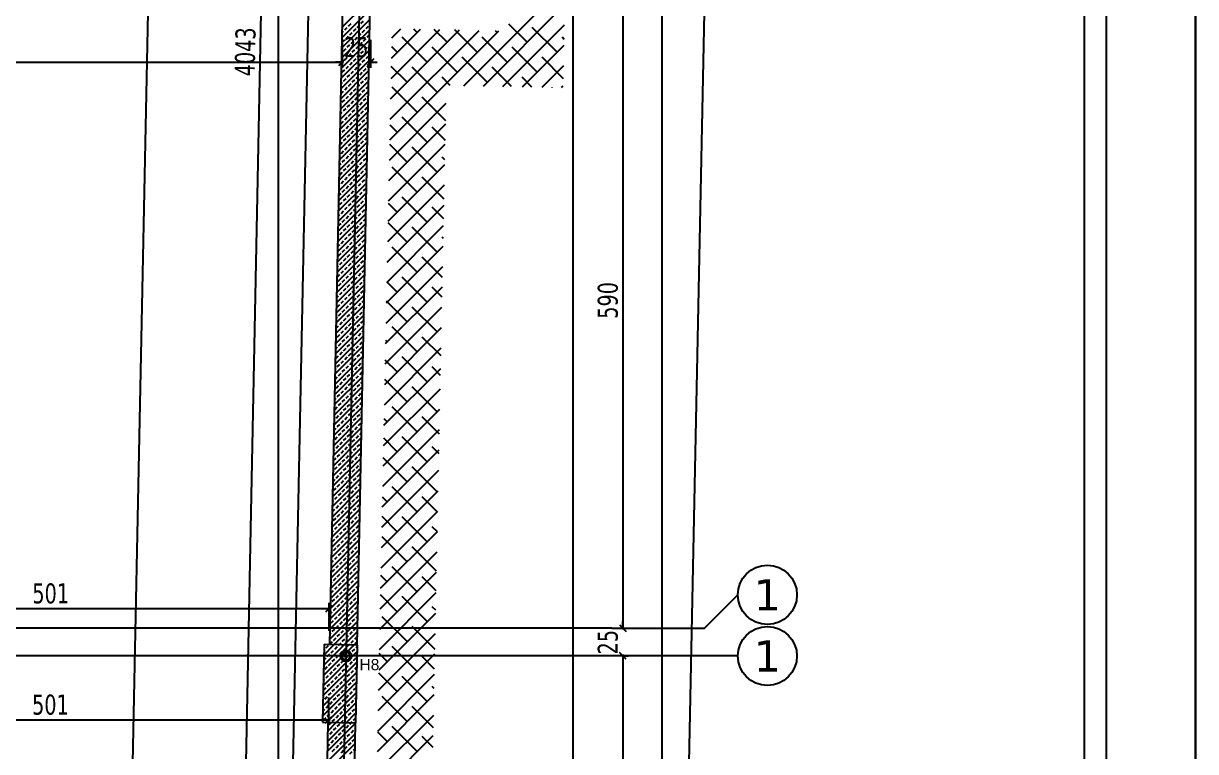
# Model space of a CAD drawing. Header units: millimetres. Extents: x 43168.9 to 43194.6, y -25545.1 to -25543.4.
# Drawn here: x 43171.0651 to 43171.2759, y -25544.4841 to -25544.3532 of the extents above; entities that cross this region are included whole.
import ezdxf
from ezdxf.enums import TextEntityAlignment as Align

# ---------------------------------------------------------------- set-up
doc = ezdxf.new("R2010")
doc.units = ezdxf.units.MM
doc.header["$LTSCALE"] = 200
doc.linetypes.add('DASHDOT', pattern=[1, 0.5, -0.25, 0, -0.25])
doc.linetypes.add('DASHDOT2', pattern=[0.5, 0.25, -0.125, 0, -0.125])
for name, color, linetype in [('aks_sgh', 5, 'DASHDOT2'), ('arsasiniri_sgh', 10, 'Continuous'), ('kolon-b.a_sgh', 6, 'Continuous'), ('olcuaks_sgh', 41, 'Continuous'), ('olcuic_sgh', 183, 'Continuous'), ('pafta_sgh', 11, 'Continuous'), ('tarama-betonarme_sgh', 223, 'Continuous'), ('tarama-zemin_sgh', 197, 'Continuous'), ('yapi-yaklasma_sgh', 41, 'DASHDOT')]:
    doc.layers.add(name, color=color, linetype=linetype)
doc.styles.add('1-200', font='arial.ttf', dxfattribs={"height": 60})
doc.styles.add('dim', font='VERDANA.TTF', dxfattribs={"width": 0.7})
doc.styles.add('text1', font='VERDANA.TTF')

msp = doc.modelspace()

# ---------------------------------------------------------------- hatches: boundary and pattern name
h = msp.add_hatch(color=256)
edge = h.paths.add_edge_path()
edge.add_arc((43171.12311, -25544.46692), 0.001, 0, 360)
edge = h.paths.add_edge_path(flags=16)
edge.add_arc((43171.12311, -25544.46692), 0.00075, 0, 360)

# ---------------------------------------------------------------- linework, layer by layer
at = {"color": 0, "linetype": 'ByBlock', "lineweight": -2}
for p, q in [((43171.12181, -25544.36075), (43171.12301, -25544.35955)), ((43171.12181, -25544.36075), (43171.12301, -25544.35955)), ((43171.1281, -25544.35955), (43171.1269, -25544.36075)), ((43171.11948, -25544.45897), (43171.12068, -25544.45777)), ((43171.17228, -25544.46132), (43171.17348, -25544.46252)), ((43171.17228, -25544.46132), (43171.17348, -25544.46252)), ((43171.12291, -25544.46712), (43171.12291, -25544.46672)), ((43171.12291, -25544.46672), (43171.12331, -25544.46672)), ((43171.12331, -25544.46712), (43171.12291, -25544.46712)), ((43171.12304, -25544.46685), (43171.12318, -25544.46699)), ((43171.12304, -25544.46699), (43171.12318, -25544.46685)), ((43171.12331, -25544.46672), (43171.12331, -25544.46712)), ((43171.17348, -25544.46752), (43171.17228, -25544.46632)), ((43171.17348, -25544.46752), (43171.17228, -25544.46632)), ((43171.11938, -25544.47897), (43171.12058, -25544.47777))]:
    msp.add_line(p, q, dxfattribs=at)
for p, q in [((43171.19356, -25544.45592), (43171.19356, -25544.45592)), ((43171.19356, -25544.46692), (43171.17088, -25544.46692))]:
    msp.add_line(p, q)
at = {"linetype": 'Continuous'}
for centre in [(43171.19888, -25544.45592), (43171.19888, -25544.46692)]:
    msp.add_circle(centre, 0.00532, dxfattribs=at)
at = {"color": 0, "linetype": 'Continuous', "lineweight": -2}
for radius in [0.001, 0.00075]:
    msp.add_circle((43171.12311, -25544.46692), radius, dxfattribs=at)
at = {"layer": 'aks_sgh'}
for p, q in [((43171.11088, -25543.74092), (43171.11088, -25544.78992)), ((43171.16388, -25543.74092), (43171.16388, -25544.78992)), ((43171.13362, -25543.95248), (43171.117, -25544.76581)), ((43171.18756, -25544.46192), (43171.19356, -25544.45592)), ((43171.17088, -25544.46192), (43170.19488, -25544.46192)), ((43171.17088, -25544.46192), (43171.18756, -25544.46192)), ((43171.17088, -25544.46692), (43170.19488, -25544.46692))]:
    msp.add_line(p, q, dxfattribs=at)
at = {"layer": 'arsasiniri_sgh', "color": 14}
msp.add_line((43171.18855, -25544.29934), (43171.17697, -25544.86636), dxfattribs=at)
at = {"layer": 'kolon-b.a_sgh'}
for p, q in [((43171.12247, -25544.34982), (43171.12013, -25544.46486)), ((43171.12513, -25544.46496), (43171.12746, -25544.35002)), ((43171.11915, -25544.46484), (43171.11887, -25544.47884)), ((43171.12515, -25544.46496), (43171.11915, -25544.46484)), ((43171.12486, -25544.47896), (43171.12515, -25544.46496)), ((43171.11984, -25544.47886), (43171.11866, -25544.53686)), ((43171.11887, -25544.47884), (43171.12486, -25544.47896)), ((43171.12366, -25544.53696), (43171.12484, -25544.47896))]:
    msp.add_line(p, q, dxfattribs=at)
at = {"layer": 'olcuaks_sgh'}
for p, q in [((43171.17988, -25543.83767), (43171.17988, -25544.76892)), ((43171.17288, -25544.34367), (43171.17288, -25544.46217)), ((43171.17288, -25544.46192), (43171.17288, -25544.46072)), ((43171.17288, -25544.46192), (43171.17388, -25544.46192)), ((43171.17288, -25544.46192), (43171.17388, -25544.46192)), ((43171.17288, -25544.46667), (43171.17288, -25544.54917)), ((43171.17288, -25544.46692), (43171.17388, -25544.46692)), ((43171.17288, -25544.46692), (43171.17388, -25544.46692)), ((43171.17288, -25544.46692), (43171.17288, -25544.46812))]:
    msp.add_line(p, q, dxfattribs=at)
at = {"layer": 'olcuic_sgh'}
for p, q in [((43171.1159, -25543.95393), (43171.09944, -25544.76283)), ((43171.11659, -25544.33544), (43171.10789, -25544.76338)), ((43171.12241, -25544.35615), (43171.12241, -25544.36115)), ((43171.12241, -25544.35615), (43171.12241, -25544.36115)), ((43171.1275, -25544.35615), (43171.1275, -25544.36115)), ((43170.99963, -25544.36015), (43171.12266, -25544.36015)), ((43171.12241, -25544.36015), (43171.12121, -25544.36015)), ((43171.1275, -25544.36015), (43171.1287, -25544.36015)), ((43171.12008, -25544.46237), (43171.12008, -25544.45737)), ((43171.01963, -25544.45837), (43171.12033, -25544.45837)), ((43171.11998, -25544.47437), (43171.11998, -25544.47937)), ((43171.01963, -25544.47837), (43171.12023, -25544.47837))]:
    msp.add_line(p, q, dxfattribs=at)
at = {"layer": 'pafta_sgh'}
for p, q in [((43171.27588, -25544.97), (43171.27588, -25543.51)), ((43171.27588, -25543.51), (43171.27588, -25544.97)), ((43171.25988, -25544.954), (43171.25988, -25543.526)), ((43171.25588, -25544.95), (43171.25588, -25543.53))]:
    msp.add_line(p, q, dxfattribs=at)
at = {"layer": 'tarama-betonarme_sgh'}
for p, q in [((43171.12238, -25544.35393), (43171.12642, -25544.3499)), ((43171.12235, -25544.35577), (43171.12745, -25544.35066)), ((43171.12227, -25544.35943), (43171.12738, -25544.35433)), ((43171.12231, -25544.3576), (43171.12741, -25544.35249)), ((43171.12289, -25544.35433), (43171.12333, -25544.35388)), ((43171.12356, -25544.35365), (43171.12401, -25544.35321)), ((43171.12446, -25544.35455), (43171.12491, -25544.3541)), ((43171.12513, -25544.35388), (43171.12558, -25544.35343)), ((43171.1258, -25544.35321), (43171.12625, -25544.35276)), ((43171.12603, -25544.35478), (43171.12648, -25544.35433)), ((43171.1267, -25544.3541), (43171.12715, -25544.35365)), ((43171.12738, -25544.35343), (43171.1274, -25544.35341)), ((43171.12223, -25544.36127), (43171.12734, -25544.35616)), ((43171.12236, -25544.35485), (43171.12266, -25544.35455)), ((43171.12244, -25544.35657), (43171.12289, -25544.35612)), ((43171.12311, -25544.3559), (43171.12356, -25544.35545)), ((43171.12378, -25544.35523), (43171.12423, -25544.35478)), ((43171.12401, -25544.3568), (43171.12446, -25544.35635)), ((43171.12468, -25544.35612), (43171.12513, -25544.35567)), ((43171.12536, -25544.35545), (43171.1258, -25544.355)), ((43171.12558, -25544.35702), (43171.12603, -25544.35657)), ((43171.12625, -25544.35635), (43171.1267, -25544.3559)), ((43171.12693, -25544.35567), (43171.12736, -25544.35524)), ((43171.1222, -25544.3631), (43171.1273, -25544.35799)), ((43171.12229, -25544.35852), (43171.12244, -25544.35837)), ((43171.12266, -25544.35814), (43171.12311, -25544.3577)), ((43171.12333, -25544.35747), (43171.12378, -25544.35702)), ((43171.12356, -25544.35904), (43171.12401, -25544.35859)), ((43171.12423, -25544.35837), (43171.12468, -25544.35792)), ((43171.12491, -25544.3577), (43171.12536, -25544.35725)), ((43171.1258, -25544.35859), (43171.12625, -25544.35814)), ((43171.12648, -25544.35792), (43171.12693, -25544.35747)), ((43171.12715, -25544.35725), (43171.12732, -25544.35708)), ((43171.12216, -25544.36493), (43171.12726, -25544.35983)), ((43171.12225, -25544.36035), (43171.12266, -25544.35994)), ((43171.12289, -25544.35972), (43171.12333, -25544.35927)), ((43171.12311, -25544.36129), (43171.12356, -25544.36084)), ((43171.12378, -25544.36061), (43171.12423, -25544.36016)), ((43171.12446, -25544.35994), (43171.12491, -25544.35949)), ((43171.12513, -25544.35927), (43171.12558, -25544.35882)), ((43171.12536, -25544.36084), (43171.1258, -25544.36039)), ((43171.12603, -25544.36016), (43171.12648, -25544.35972)), ((43171.1267, -25544.35949), (43171.12715, -25544.35904)), ((43171.12693, -25544.36106), (43171.12725, -25544.36074)), ((43171.12212, -25544.36677), (43171.12723, -25544.36166)), ((43171.12244, -25544.36196), (43171.12289, -25544.36151)), ((43171.12333, -25544.36286), (43171.12378, -25544.36241)), ((43171.12401, -25544.36219), (43171.12446, -25544.36174)), ((43171.12468, -25544.36151), (43171.12513, -25544.36106)), ((43171.12491, -25544.36308), (43171.12536, -25544.36263)), ((43171.12558, -25544.36241), (43171.12603, -25544.36196)), ((43171.12625, -25544.36174), (43171.1267, -25544.36129)), ((43171.12648, -25544.36331), (43171.12693, -25544.36286)), ((43171.12715, -25544.36263), (43171.12721, -25544.36258)), ((43171.12209, -25544.3686), (43171.12719, -25544.36349)), ((43171.12218, -25544.36402), (43171.12244, -25544.36376)), ((43171.12266, -25544.36353), (43171.12311, -25544.36308)), ((43171.12289, -25544.3651), (43171.12333, -25544.36466)), ((43171.12356, -25544.36443), (43171.12401, -25544.36398)), ((43171.12423, -25544.36376), (43171.12468, -25544.36331)), ((43171.12446, -25544.36533), (43171.12491, -25544.36488)), ((43171.12513, -25544.36466), (43171.12558, -25544.36421)), ((43171.1258, -25544.36398), (43171.12625, -25544.36353)), ((43171.1267, -25544.36488), (43171.12715, -25544.36443)), ((43171.12201, -25544.37227), (43171.12712, -25544.36716)), ((43171.12205, -25544.37043), (43171.12715, -25544.36533)), ((43171.12221, -25544.36578), (43171.12266, -25544.36533)), ((43171.12244, -25544.36735), (43171.12289, -25544.3669)), ((43171.12311, -25544.36668), (43171.12356, -25544.36623)), ((43171.12378, -25544.366), (43171.12423, -25544.36555)), ((43171.12401, -25544.36757), (43171.12446, -25544.36712)), ((43171.12468, -25544.3669), (43171.12513, -25544.36645)), ((43171.12536, -25544.36623), (43171.1258, -25544.36578)), ((43171.12603, -25544.36555), (43171.12648, -25544.3651)), ((43171.12625, -25544.36712), (43171.1267, -25544.36668)), ((43171.12693, -25544.36645), (43171.12713, -25544.36624)), ((43171.12197, -25544.3741), (43171.12708, -25544.36899)), ((43171.12207, -25544.36952), (43171.12244, -25544.36915)), ((43171.1221, -25544.36768), (43171.12221, -25544.36757)), ((43171.12266, -25544.36892), (43171.12311, -25544.36847)), ((43171.12333, -25544.36825), (43171.12378, -25544.3678)), ((43171.12423, -25544.36915), (43171.12468, -25544.3687)), ((43171.12491, -25544.36847), (43171.12536, -25544.36802)), ((43171.12558, -25544.3678), (43171.12603, -25544.36735)), ((43171.1258, -25544.36937), (43171.12625, -25544.36892)), ((43171.12648, -25544.3687), (43171.12693, -25544.36825)), ((43171.12194, -25544.37593), (43171.12704, -25544.37083)), ((43171.12221, -25544.37117), (43171.12266, -25544.37072)), ((43171.12289, -25544.37049), (43171.12333, -25544.37004)), ((43171.12356, -25544.36982), (43171.12401, -25544.36937)), ((43171.12378, -25544.37139), (43171.12423, -25544.37094)), ((43171.12446, -25544.37072), (43171.12491, -25544.37027)), ((43171.12513, -25544.37004), (43171.12558, -25544.36959)), ((43171.12536, -25544.37161), (43171.1258, -25544.37117)), ((43171.12603, -25544.37094), (43171.12648, -25544.37049)), ((43171.1267, -25544.37027), (43171.12706, -25544.36991)), ((43171.1219, -25544.37777), (43171.127, -25544.37266)), ((43171.12199, -25544.37318), (43171.12221, -25544.37296)), ((43171.12244, -25544.37274), (43171.12289, -25544.37229)), ((43171.12311, -25544.37206), (43171.12356, -25544.37161)), ((43171.12333, -25544.37364), (43171.12378, -25544.37319)), ((43171.12401, -25544.37296), (43171.12446, -25544.37251)), ((43171.12468, -25544.37229), (43171.12513, -25544.37184)), ((43171.12491, -25544.37386), (43171.12536, -25544.37341)), ((43171.12558, -25544.37319), (43171.12603, -25544.37274)), ((43171.12625, -25544.37251), (43171.1267, -25544.37206)), ((43171.12693, -25544.37184), (43171.12702, -25544.37174)), ((43171.12186, -25544.3796), (43171.12697, -25544.37449)), ((43171.12199, -25544.37498), (43171.12244, -25544.37453)), ((43171.12266, -25544.37431), (43171.12311, -25544.37386)), ((43171.12289, -25544.37588), (43171.12333, -25544.37543)), ((43171.12356, -25544.37521), (43171.12401, -25544.37476)), ((43171.12423, -25544.37453), (43171.12468, -25544.37408)), ((43171.12513, -25544.37543), (43171.12558, -25544.37498)), ((43171.1258, -25544.37476), (43171.12625, -25544.37431)), ((43171.12648, -25544.37408), (43171.12693, -25544.37364)), ((43171.1267, -25544.37566), (43171.12695, -25544.37541)), ((43171.12182, -25544.38143), (43171.12693, -25544.37633)), ((43171.12192, -25544.37685), (43171.12199, -25544.37678)), ((43171.12221, -25544.37655), (43171.12266, -25544.3761)), ((43171.12244, -25544.37813), (43171.12289, -25544.37768)), ((43171.12311, -25544.37745), (43171.12356, -25544.377)), ((43171.12378, -25544.37678), (43171.12423, -25544.37633)), ((43171.12446, -25544.3761), (43171.12491, -25544.37566)), ((43171.12468, -25544.37768), (43171.12513, -25544.37723)), ((43171.12536, -25544.377), (43171.1258, -25544.37655)), ((43171.12603, -25544.37633), (43171.12648, -25544.37588)), ((43171.12625, -25544.3779), (43171.1267, -25544.37745)), ((43171.12179, -25544.38327), (43171.12689, -25544.37816)), ((43171.12188, -25544.37868), (43171.12221, -25544.37835)), ((43171.12266, -25544.3797), (43171.12311, -25544.37925)), ((43171.12333, -25544.37902), (43171.12378, -25544.37857)), ((43171.12401, -25544.37835), (43171.12446, -25544.3779)), ((43171.12423, -25544.37992), (43171.12468, -25544.37947)), ((43171.12491, -25544.37925), (43171.12536, -25544.3788)), ((43171.12558, -25544.37857), (43171.12603, -25544.37813)), ((43171.1258, -25544.38015), (43171.12625, -25544.3797)), ((43171.12648, -25544.37947), (43171.12687, -25544.37908)), ((43171.12171, -25544.38693), (43171.12682, -25544.38183)), ((43171.12175, -25544.3851), (43171.12685, -25544.37999)), ((43171.12199, -25544.38037), (43171.12244, -25544.37992)), ((43171.12221, -25544.38194), (43171.12266, -25544.38149)), ((43171.12289, -25544.38127), (43171.12333, -25544.38082)), ((43171.12356, -25544.38059), (43171.12401, -25544.38015)), ((43171.12378, -25544.38217), (43171.12423, -25544.38172)), ((43171.12446, -25544.38149), (43171.12491, -25544.38104)), ((43171.12513, -25544.38082), (43171.12558, -25544.38037)), ((43171.12603, -25544.38172), (43171.12648, -25544.38127)), ((43171.1267, -25544.38104), (43171.12684, -25544.38091)), ((43171.12167, -25544.38877), (43171.12678, -25544.38366)), ((43171.12177, -25544.38418), (43171.12221, -25544.38374)), ((43171.12181, -25544.38235), (43171.12199, -25544.38217)), ((43171.12244, -25544.38351), (43171.12289, -25544.38306)), ((43171.12311, -25544.38284), (43171.12356, -25544.38239)), ((43171.12333, -25544.38441), (43171.12378, -25544.38396)), ((43171.12401, -25544.38374), (43171.12446, -25544.38329)), ((43171.12468, -25544.38306), (43171.12513, -25544.38262)), ((43171.12536, -25544.38239), (43171.1258, -25544.38194)), ((43171.12558, -25544.38396), (43171.12603, -25544.38351)), ((43171.12625, -25544.38329), (43171.1267, -25544.38284)), ((43171.12164, -25544.3906), (43171.12674, -25544.38549)), ((43171.12173, -25544.38602), (43171.12176, -25544.38598)), ((43171.12199, -25544.38576), (43171.12244, -25544.38531)), ((43171.12266, -25544.38509), (43171.12311, -25544.38464)), ((43171.12356, -25544.38598), (43171.12401, -25544.38553)), ((43171.12423, -25544.38531), (43171.12468, -25544.38486)), ((43171.12491, -25544.38464), (43171.12536, -25544.38419)), ((43171.12513, -25544.38621), (43171.12558, -25544.38576)), ((43171.1258, -25544.38553), (43171.12625, -25544.38509)), ((43171.12648, -25544.38486), (43171.12676, -25544.38458)), ((43171.1216, -25544.39243), (43171.12671, -25544.38733)), ((43171.12169, -25544.38785), (43171.12199, -25544.38755)), ((43171.12221, -25544.38733), (43171.12266, -25544.38688)), ((43171.12289, -25544.38666), (43171.12333, -25544.38621)), ((43171.12311, -25544.38823), (43171.12356, -25544.38778)), ((43171.12378, -25544.38755), (43171.12423, -25544.38711)), ((43171.12446, -25544.38688), (43171.12491, -25544.38643)), ((43171.12468, -25544.38845), (43171.12513, -25544.388)), ((43171.12536, -25544.38778), (43171.1258, -25544.38733)), ((43171.12603, -25544.38711), (43171.12648, -25544.38666)), ((43171.1267, -25544.38643), (43171.12672, -25544.38641)), ((43171.12156, -25544.39427), (43171.12667, -25544.38916)), ((43171.12176, -25544.38958), (43171.12221, -25544.38913)), ((43171.12244, -25544.3889), (43171.12289, -25544.38845)), ((43171.12266, -25544.39047), (43171.12311, -25544.39002)), ((43171.12333, -25544.3898), (43171.12378, -25544.38935)), ((43171.12401, -25544.38913), (43171.12446, -25544.38868)), ((43171.12423, -25544.3907), (43171.12468, -25544.39025)), ((43171.12491, -25544.39002), (43171.12536, -25544.38958)), ((43171.12558, -25544.38935), (43171.12603, -25544.3889)), ((43171.12625, -25544.38868), (43171.12669, -25544.38824)), ((43171.12648, -25544.39025), (43171.12665, -25544.39008)), ((43171.12153, -25544.3961), (43171.12663, -25544.39099)), ((43171.12162, -25544.39152), (43171.12176, -25544.39137)), ((43171.12199, -25544.39115), (43171.12244, -25544.3907)), ((43171.12221, -25544.39272), (43171.12266, -25544.39227)), ((43171.12289, -25544.39204), (43171.12333, -25544.3916)), ((43171.12356, -25544.39137), (43171.12401, -25544.39092)), ((43171.12446, -25544.39227), (43171.12491, -25544.39182)), ((43171.12513, -25544.3916), (43171.12558, -25544.39115)), ((43171.1258, -25544.39092), (43171.12625, -25544.39047)), ((43171.12603, -25544.39249), (43171.12648, -25544.39204)), ((43171.12149, -25544.39793), (43171.12659, -25544.39283)), ((43171.12158, -25544.39335), (43171.12199, -25544.39294)), ((43171.12176, -25544.39496), (43171.12221, -25544.39451)), ((43171.12244, -25544.39429), (43171.12289, -25544.39384)), ((43171.12311, -25544.39362), (43171.12356, -25544.39317)), ((43171.12378, -25544.39294), (43171.12423, -25544.39249)), ((43171.12401, -25544.39451), (43171.12446, -25544.39407)), ((43171.12468, -25544.39384), (43171.12513, -25544.39339)), ((43171.12536, -25544.39317), (43171.1258, -25544.39272)), ((43171.12558, -25544.39474), (43171.12603, -25544.39429)), ((43171.12625, -25544.39407), (43171.12657, -25544.39374)), ((43171.12141, -25544.4016), (43171.12652, -25544.39649)), ((43171.12145, -25544.39977), (43171.12656, -25544.39466)), ((43171.12199, -25544.39653), (43171.12244, -25544.39609)), ((43171.12266, -25544.39586), (43171.12311, -25544.39541)), ((43171.12333, -25544.39519), (43171.12378, -25544.39474)), ((43171.12356, -25544.39676), (43171.12401, -25544.39631)), ((43171.12423, -25544.39609), (43171.12468, -25544.39564)), ((43171.12491, -25544.39541), (43171.12536, -25544.39496)), ((43171.12513, -25544.39698), (43171.12558, -25544.39653)), ((43171.1258, -25544.39631), (43171.12625, -25544.39586)), ((43171.12648, -25544.39564), (43171.12654, -25544.39558)), ((43171.12138, -25544.40343), (43171.12648, -25544.39833)), ((43171.12151, -25544.39702), (43171.12176, -25544.39676)), ((43171.12154, -25544.39878), (43171.12199, -25544.39833)), ((43171.12221, -25544.39811), (43171.12266, -25544.39766)), ((43171.12289, -25544.39743), (43171.12333, -25544.39698)), ((43171.12311, -25544.399), (43171.12356, -25544.39856)), ((43171.12378, -25544.39833), (43171.12423, -25544.39788)), ((43171.12446, -25544.39766), (43171.12491, -25544.39721)), ((43171.12468, -25544.39923), (43171.12513, -25544.39878)), ((43171.12536, -25544.39856), (43171.1258, -25544.39811)), ((43171.12603, -25544.39788), (43171.12648, -25544.39743)), ((43171.12134, -25544.40527), (43171.12644, -25544.40016)), ((43171.12143, -25544.40068), (43171.12154, -25544.40058)), ((43171.12176, -25544.40035), (43171.12221, -25544.3999)), ((43171.12244, -25544.39968), (43171.12289, -25544.39923)), ((43171.12266, -25544.40125), (43171.12311, -25544.4008)), ((43171.12333, -25544.40058), (43171.12378, -25544.40013)), ((43171.12401, -25544.3999), (43171.12446, -25544.39945)), ((43171.12491, -25544.4008), (43171.12536, -25544.40035)), ((43171.12558, -25544.40013), (43171.12603, -25544.39968)), ((43171.12625, -25544.39945), (43171.12646, -25544.39924)), ((43171.1213, -25544.4071), (43171.12641, -25544.40199)), ((43171.12139, -25544.40252), (43171.12176, -25544.40215)), ((43171.12199, -25544.40192), (43171.12244, -25544.40147)), ((43171.12289, -25544.40282), (43171.12333, -25544.40237)), ((43171.12356, -25544.40215), (43171.12401, -25544.4017)), ((43171.12423, -25544.40147), (43171.12468, -25544.40103)), ((43171.12446, -25544.40305), (43171.12491, -25544.4026)), ((43171.12513, -25544.40237), (43171.12558, -25544.40192)), ((43171.1258, -25544.4017), (43171.12625, -25544.40125)), ((43171.12603, -25544.40327), (43171.12639, -25544.40291)), ((43171.12126, -25544.40893), (43171.12637, -25544.40383)), ((43171.12154, -25544.40417), (43171.12199, -25544.40372)), ((43171.12221, -25544.40349), (43171.12266, -25544.40305)), ((43171.12244, -25544.40507), (43171.12289, -25544.40462)), ((43171.12311, -25544.40439), (43171.12356, -25544.40394)), ((43171.12378, -25544.40372), (43171.12423, -25544.40327)), ((43171.12401, -25544.40529), (43171.12446, -25544.40484)), ((43171.12468, -25544.40462), (43171.12513, -25544.40417)), ((43171.12536, -25544.40394), (43171.1258, -25544.40349)), ((43171.12558, -25544.40552), (43171.12603, -25544.40507)), ((43171.12625, -25544.40484), (43171.12635, -25544.40474)), ((43171.12123, -25544.41077), (43171.12633, -25544.40566)), ((43171.12132, -25544.40618), (43171.12154, -25544.40596)), ((43171.12176, -25544.40574), (43171.12221, -25544.40529)), ((43171.12199, -25544.40731), (43171.12244, -25544.40686)), ((43171.12266, -25544.40664), (43171.12311, -25544.40619)), ((43171.12333, -25544.40596), (43171.12378, -25544.40552)), ((43171.12356, -25544.40754), (43171.12401, -25544.40709)), ((43171.12423, -25544.40686), (43171.12468, -25544.40641)), ((43171.12491, -25544.40619), (43171.12536, -25544.40574)), ((43171.1258, -25544.40709), (43171.12625, -25544.40664)), ((43171.12119, -25544.4126), (43171.12629, -25544.40749)), ((43171.12131, -25544.40798), (43171.12176, -25544.40754)), ((43171.12154, -25544.40956), (43171.12199, -25544.40911)), ((43171.12221, -25544.40888), (43171.12266, -25544.40843)), ((43171.12289, -25544.40821), (43171.12333, -25544.40776)), ((43171.12378, -25544.40911), (43171.12423, -25544.40866)), ((43171.12446, -25544.40843), (43171.12491, -25544.40798)), ((43171.12513, -25544.40776), (43171.12558, -25544.40731)), ((43171.12536, -25544.40933), (43171.1258, -25544.40888)), ((43171.12603, -25544.40866), (43171.12628, -25544.40841)), ((43171.12112, -25544.41627), (43171.12622, -25544.41116)), ((43171.12115, -25544.41443), (43171.12626, -25544.40933)), ((43171.12121, -25544.41168), (43171.12154, -25544.41135)), ((43171.12125, -25544.40985), (43171.12131, -25544.40978)), ((43171.12176, -25544.41113), (43171.12221, -25544.41068)), ((43171.12244, -25544.41045), (43171.12289, -25544.41001)), ((43171.12311, -25544.40978), (43171.12356, -25544.40933)), ((43171.12333, -25544.41135), (43171.12378, -25544.4109)), ((43171.12401, -25544.41068), (43171.12446, -25544.41023)), ((43171.12468, -25544.41001), (43171.12513, -25544.40956)), ((43171.12491, -25544.41158), (43171.12536, -25544.41113)), ((43171.12558, -25544.4109), (43171.12603, -25544.41045)), ((43171.12108, -25544.4181), (43171.12618, -25544.41299)), ((43171.12131, -25544.41337), (43171.12176, -25544.41292)), ((43171.12199, -25544.4127), (43171.12244, -25544.41225)), ((43171.12266, -25544.41203), (43171.12311, -25544.41158)), ((43171.12289, -25544.4136), (43171.12333, -25544.41315)), ((43171.12356, -25544.41292), (43171.12401, -25544.41247)), ((43171.12423, -25544.41225), (43171.12468, -25544.4118)), ((43171.12446, -25544.41382), (43171.12491, -25544.41337)), ((43171.12513, -25544.41315), (43171.12558, -25544.4127)), ((43171.1258, -25544.41247), (43171.1262, -25544.41208)), ((43171.12104, -25544.41993), (43171.12615, -25544.41483)), ((43171.12113, -25544.41535), (43171.12131, -25544.41517)), ((43171.12154, -25544.41494), (43171.12199, -25544.4145)), ((43171.12221, -25544.41427), (43171.12266, -25544.41382)), ((43171.12244, -25544.41584), (43171.12289, -25544.41539)), ((43171.12311, -25544.41517), (43171.12356, -25544.41472)), ((43171.12378, -25544.4145), (43171.12423, -25544.41405)), ((43171.12401, -25544.41607), (43171.12446, -25544.41562)), ((43171.12468, -25544.41539), (43171.12513, -25544.41494)), ((43171.12536, -25544.41472), (43171.1258, -25544.41427)), ((43171.12603, -25544.41405), (43171.12616, -25544.41391)), ((43171.121, -25544.42177), (43171.12611, -25544.41666)), ((43171.1211, -25544.41718), (43171.12154, -25544.41674)), ((43171.12176, -25544.41652), (43171.12221, -25544.41607)), ((43171.12199, -25544.41809), (43171.12244, -25544.41764)), ((43171.12266, -25544.41741), (43171.12311, -25544.41697)), ((43171.12333, -25544.41674), (43171.12378, -25544.41629)), ((43171.12423, -25544.41764), (43171.12468, -25544.41719)), ((43171.12491, -25544.41697), (43171.12536, -25544.41652)), ((43171.12558, -25544.41629), (43171.12603, -25544.41584)), ((43171.1258, -25544.41786), (43171.12609, -25544.41758)), ((43171.12097, -25544.4236), (43171.12607, -25544.41849)), ((43171.12106, -25544.41902), (43171.12109, -25544.41899)), ((43171.12131, -25544.41876), (43171.12176, -25544.41831)), ((43171.12221, -25544.41966), (43171.12266, -25544.41921)), ((43171.12289, -25544.41899), (43171.12333, -25544.41854)), ((43171.12356, -25544.41831), (43171.12401, -25544.41786)), ((43171.12378, -25544.41988), (43171.12423, -25544.41943)), ((43171.12446, -25544.41921), (43171.12491, -25544.41876)), ((43171.12513, -25544.41854), (43171.12558, -25544.41809)), ((43171.12536, -25544.42011), (43171.1258, -25544.41966)), ((43171.12603, -25544.41943), (43171.12605, -25544.41941)), ((43171.12093, -25544.42543), (43171.12603, -25544.42033)), ((43171.12102, -25544.42085), (43171.12131, -25544.42056)), ((43171.12154, -25544.42033), (43171.12199, -25544.41988)), ((43171.12176, -25544.4219), (43171.12221, -25544.42146)), ((43171.12244, -25544.42123), (43171.12289, -25544.42078)), ((43171.12311, -25544.42056), (43171.12356, -25544.42011)), ((43171.12333, -25544.42213), (43171.12378, -25544.42168)), ((43171.12401, -25544.42146), (43171.12446, -25544.42101)), ((43171.12468, -25544.42078), (43171.12513, -25544.42033)), ((43171.12491, -25544.42235), (43171.12536, -25544.4219)), ((43171.12558, -25544.42168), (43171.12601, -25544.42124)), ((43171.12085, -25544.4291), (43171.12596, -25544.42399)), ((43171.12089, -25544.42727), (43171.126, -25544.42216)), ((43171.12109, -25544.42258), (43171.12154, -25544.42213)), ((43171.12131, -25544.42415), (43171.12176, -25544.4237)), ((43171.12199, -25544.42348), (43171.12244, -25544.42303)), ((43171.12266, -25544.4228), (43171.12311, -25544.42235)), ((43171.12289, -25544.42437), (43171.12333, -25544.42392)), ((43171.12356, -25544.4237), (43171.12401, -25544.42325)), ((43171.12423, -25544.42303), (43171.12468, -25544.42258)), ((43171.12513, -25544.42392), (43171.12558, -25544.42348)), ((43171.1258, -25544.42325), (43171.12598, -25544.42308)), ((43171.12082, -25544.43093), (43171.12592, -25544.42583)), ((43171.12091, -25544.42635), (43171.12131, -25544.42595)), ((43171.12095, -25544.42452), (43171.12109, -25544.42437)), ((43171.12154, -25544.42572), (43171.12199, -25544.42527)), ((43171.12221, -25544.42505), (43171.12266, -25544.4246)), ((43171.12244, -25544.42662), (43171.12289, -25544.42617)), ((43171.12311, -25544.42595), (43171.12356, -25544.4255)), ((43171.12378, -25544.42527), (43171.12423, -25544.42482)), ((43171.12446, -25544.4246), (43171.12491, -25544.42415)), ((43171.12468, -25544.42617), (43171.12513, -25544.42572)), ((43171.12536, -25544.4255), (43171.1258, -25544.42505)), ((43171.12078, -25544.43277), (43171.12588, -25544.42766)), ((43171.12109, -25544.42797), (43171.12154, -25544.42752)), ((43171.12176, -25544.42729), (43171.12221, -25544.42684)), ((43171.12266, -25544.42819), (43171.12311, -25544.42774)), ((43171.12333, -25544.42752), (43171.12378, -25544.42707)), ((43171.12401, -25544.42684), (43171.12446, -25544.42639)), ((43171.12423, -25544.42841), (43171.12468, -25544.42797)), ((43171.12491, -25544.42774), (43171.12536, -25544.42729)), ((43171.12558, -25544.42707), (43171.1259, -25544.42674)), ((43171.12074, -25544.4346), (43171.12585, -25544.42949)), ((43171.12084, -25544.43002), (43171.12109, -25544.42976)), ((43171.12131, -25544.42954), (43171.12176, -25544.42909)), ((43171.12199, -25544.42886), (43171.12244, -25544.42841)), ((43171.12221, -25544.43044), (43171.12266, -25544.42999)), ((43171.12289, -25544.42976), (43171.12333, -25544.42931)), ((43171.12356, -25544.42909), (43171.12401, -25544.42864)), ((43171.12378, -25544.43066), (43171.12423, -25544.43021)), ((43171.12446, -25544.42999), (43171.12491, -25544.42954)), ((43171.12513, -25544.42931), (43171.12558, -25544.42886)), ((43171.1258, -25544.42864), (43171.12587, -25544.42858)), ((43171.1207, -25544.43643), (43171.12581, -25544.43133)), ((43171.12087, -25544.43178), (43171.12131, -25544.43133)), ((43171.12154, -25544.43111), (43171.12199, -25544.43066)), ((43171.12176, -25544.43268), (43171.12221, -25544.43223)), ((43171.12244, -25544.43201), (43171.12289, -25544.43156)), ((43171.12311, -25544.43133), (43171.12356, -25544.43088)), ((43171.12333, -25544.4329), (43171.12378, -25544.43246)), ((43171.12401, -25544.43223), (43171.12446, -25544.43178)), ((43171.12468, -25544.43156), (43171.12513, -25544.43111)), ((43171.12536, -25544.43088), (43171.1258, -25544.43044)), ((43171.12558, -25544.43246), (43171.12579, -25544.43224)), ((43171.12067, -25544.43827), (43171.12577, -25544.43316)), ((43171.12076, -25544.43368), (43171.12087, -25544.43358)), ((43171.12109, -25544.43335), (43171.12154, -25544.4329)), ((43171.12131, -25544.43493), (43171.12176, -25544.43448)), ((43171.12199, -25544.43425), (43171.12244, -25544.4338)), ((43171.12266, -25544.43358), (43171.12311, -25544.43313)), ((43171.12356, -25544.43448), (43171.12401, -25544.43403)), ((43171.12423, -25544.4338), (43171.12468, -25544.43335)), ((43171.12491, -25544.43313), (43171.12536, -25544.43268)), ((43171.12513, -25544.4347), (43171.12558, -25544.43425)), ((43171.12063, -25544.4401), (43171.12574, -25544.43499)), ((43171.12072, -25544.43552), (43171.12109, -25544.43515)), ((43171.12087, -25544.43717), (43171.12131, -25544.43672)), ((43171.12154, -25544.4365), (43171.12199, -25544.43605)), ((43171.12221, -25544.43582), (43171.12266, -25544.43537)), ((43171.12289, -25544.43515), (43171.12333, -25544.4347)), ((43171.12311, -25544.43672), (43171.12356, -25544.43627)), ((43171.12378, -25544.43605), (43171.12423, -25544.4356)), ((43171.12446, -25544.43537), (43171.12491, -25544.43493)), ((43171.12468, -25544.43695), (43171.12513, -25544.4365)), ((43171.12536, -25544.43627), (43171.12572, -25544.43591)), ((43171.12056, -25544.44377), (43171.12566, -25544.43866)), ((43171.12059, -25544.44193), (43171.1257, -25544.43683)), ((43171.12109, -25544.43874), (43171.12154, -25544.43829)), ((43171.12176, -25544.43807), (43171.12221, -25544.43762)), ((43171.12244, -25544.4374), (43171.12289, -25544.43695)), ((43171.12266, -25544.43897), (43171.12311, -25544.43852)), ((43171.12333, -25544.43829), (43171.12378, -25544.43784)), ((43171.12401, -25544.43762), (43171.12446, -25544.43717)), ((43171.12423, -25544.43919), (43171.12468, -25544.43874)), ((43171.12491, -25544.43852), (43171.12536, -25544.43807)), ((43171.12558, -25544.43784), (43171.12568, -25544.43774)), ((43171.12052, -25544.4456), (43171.12562, -25544.44049)), ((43171.12064, -25544.44099), (43171.12109, -25544.44054)), ((43171.12065, -25544.43918), (43171.12087, -25544.43897)), ((43171.12131, -25544.44031), (43171.12176, -25544.43986)), ((43171.12199, -25544.43964), (43171.12244, -25544.43919)), ((43171.12221, -25544.44121), (43171.12266, -25544.44076)), ((43171.12289, -25544.44054), (43171.12333, -25544.44009)), ((43171.12356, -25544.43986), (43171.12401, -25544.43942)), ((43171.12446, -25544.44076), (43171.12491, -25544.44031)), ((43171.12513, -25544.44009), (43171.12558, -25544.43964)), ((43171.12048, -25544.44743), (43171.12559, -25544.44233)), ((43171.12057, -25544.44285), (43171.12064, -25544.44278)), ((43171.12087, -25544.44256), (43171.12131, -25544.44211)), ((43171.12154, -25544.44189), (43171.12199, -25544.44144)), ((43171.12176, -25544.44346), (43171.12221, -25544.44301)), ((43171.12244, -25544.44278), (43171.12289, -25544.44233)), ((43171.12311, -25544.44211), (43171.12356, -25544.44166)), ((43171.12378, -25544.44144), (43171.12423, -25544.44099)), ((43171.12401, -25544.44301), (43171.12446, -25544.44256)), ((43171.12468, -25544.44233), (43171.12513, -25544.44189)), ((43171.12536, -25544.44166), (43171.1256, -25544.44141)), ((43171.12044, -25544.44927), (43171.12555, -25544.44416)), ((43171.12054, -25544.44468), (43171.12087, -25544.44435)), ((43171.12109, -25544.44413), (43171.12154, -25544.44368)), ((43171.12199, -25544.44503), (43171.12244, -25544.44458)), ((43171.12266, -25544.44435), (43171.12311, -25544.44391)), ((43171.12333, -25544.44368), (43171.12378, -25544.44323)), ((43171.12356, -25544.44525), (43171.12401, -25544.4448)), ((43171.12423, -25544.44458), (43171.12468, -25544.44413)), ((43171.12491, -25544.44391), (43171.12536, -25544.44346)), ((43171.12513, -25544.44548), (43171.12553, -25544.44508)), ((43171.12041, -25544.4511), (43171.12551, -25544.44599)), ((43171.12064, -25544.44638), (43171.12109, -25544.44593)), ((43171.12131, -25544.4457), (43171.12176, -25544.44525)), ((43171.12154, -25544.44727), (43171.12199, -25544.44682)), ((43171.12221, -25544.4466), (43171.12266, -25544.44615)), ((43171.12289, -25544.44593), (43171.12333, -25544.44548)), ((43171.12311, -25544.4475), (43171.12356, -25544.44705)), ((43171.12378, -25544.44682), (43171.12423, -25544.44638)), ((43171.12446, -25544.44615), (43171.12491, -25544.4457)), ((43171.12536, -25544.44705), (43171.12549, -25544.44691)), ((43171.12037, -25544.45293), (43171.12547, -25544.44783)), ((43171.12046, -25544.44835), (43171.12064, -25544.44817)), ((43171.12087, -25544.44795), (43171.12131, -25544.4475)), ((43171.12109, -25544.44952), (43171.12154, -25544.44907)), ((43171.12176, -25544.44884), (43171.12221, -25544.4484)), ((43171.12244, -25544.44817), (43171.12289, -25544.44772)), ((43171.12266, -25544.44974), (43171.12311, -25544.44929)), ((43171.12333, -25544.44907), (43171.12378, -25544.44862)), ((43171.12401, -25544.4484), (43171.12446, -25544.44795)), ((43171.12468, -25544.44772), (43171.12513, -25544.44727)), ((43171.12491, -25544.44929), (43171.12536, -25544.44884)), ((43171.12033, -25544.45477), (43171.12544, -25544.44966)), ((43171.12042, -25544.45018), (43171.12087, -25544.44974)), ((43171.12064, -25544.45176), (43171.12109, -25544.45131)), ((43171.12131, -25544.45109), (43171.12176, -25544.45064)), ((43171.12199, -25544.45042), (43171.12244, -25544.44997)), ((43171.12289, -25544.45131), (43171.12333, -25544.45087)), ((43171.12356, -25544.45064), (43171.12401, -25544.45019)), ((43171.12423, -25544.44997), (43171.12468, -25544.44952)), ((43171.12446, -25544.45154), (43171.12491, -25544.45109)), ((43171.12513, -25544.45087), (43171.12542, -25544.45058)), ((43171.12026, -25544.45843), (43171.12536, -25544.45333)), ((43171.12029, -25544.4566), (43171.1254, -25544.4515)), ((43171.12035, -25544.45385), (43171.12064, -25544.45356)), ((43171.12039, -25544.45202), (43171.12042, -25544.45199)), ((43171.12087, -25544.45334), (43171.12131, -25544.45289)), ((43171.12154, -25544.45266), (43171.12199, -25544.45221)), ((43171.12221, -25544.45199), (43171.12266, -25544.45154)), ((43171.12244, -25544.45356), (43171.12289, -25544.45311)), ((43171.12311, -25544.45289), (43171.12356, -25544.45244)), ((43171.12378, -25544.45221), (43171.12423, -25544.45176)), ((43171.12401, -25544.45378), (43171.12446, -25544.45334)), ((43171.12468, -25544.45311), (43171.12513, -25544.45266)), ((43171.12536, -25544.45244), (43171.12538, -25544.45241)), ((43171.12022, -25544.46027), (43171.12532, -25544.45516)), ((43171.12042, -25544.45558), (43171.12087, -25544.45513)), ((43171.12109, -25544.45491), (43171.12154, -25544.45446)), ((43171.12176, -25544.45423), (43171.12221, -25544.45378)), ((43171.12199, -25544.4558), (43171.12244, -25544.45536)), ((43171.12266, -25544.45513), (43171.12311, -25544.45468)), ((43171.12333, -25544.45446), (43171.12378, -25544.45401)), ((43171.12356, -25544.45603), (43171.12401, -25544.45558)), ((43171.12423, -25544.45536), (43171.12468, -25544.45491)), ((43171.12491, -25544.45468), (43171.12534, -25544.45425)), ((43171.12018, -25544.4621), (43171.12529, -25544.457)), ((43171.12028, -25544.45752), (43171.12042, -25544.45738)), ((43171.12064, -25544.45715), (43171.12109, -25544.4567)), ((43171.12131, -25544.45648), (43171.12176, -25544.45603)), ((43171.12154, -25544.45805), (43171.12199, -25544.4576)), ((43171.12221, -25544.45738), (43171.12266, -25544.45693)), ((43171.12289, -25544.4567), (43171.12333, -25544.45625)), ((43171.12378, -25544.4576), (43171.12423, -25544.45715)), ((43171.12446, -25544.45693), (43171.12491, -25544.45648)), ((43171.12513, -25544.45625), (43171.12531, -25544.45608)), ((43171.12015, -25544.46393), (43171.12525, -25544.45883)), ((43171.12024, -25544.45935), (43171.12064, -25544.45895)), ((43171.12087, -25544.45872), (43171.12131, -25544.45827)), ((43171.12109, -25544.46029), (43171.12154, -25544.45985)), ((43171.12176, -25544.45962), (43171.12221, -25544.45917)), ((43171.12244, -25544.45895), (43171.12289, -25544.4585)), ((43171.12311, -25544.45827), (43171.12356, -25544.45783)), ((43171.12333, -25544.45985), (43171.12378, -25544.4594)), ((43171.12401, -25544.45917), (43171.12446, -25544.45872)), ((43171.12468, -25544.4585), (43171.12513, -25544.45805)), ((43171.12491, -25544.46007), (43171.12523, -25544.45975)), ((43171.12042, -25544.46097), (43171.12087, -25544.46052)), ((43171.121, -25544.46488), (43171.12521, -25544.46066)), ((43171.12131, -25544.46187), (43171.12176, -25544.46142)), ((43171.12199, -25544.46119), (43171.12244, -25544.46074)), ((43171.12266, -25544.46052), (43171.12311, -25544.46007)), ((43171.12289, -25544.46209), (43171.12333, -25544.46164)), ((43171.12356, -25544.46142), (43171.12401, -25544.46097)), ((43171.12423, -25544.46074), (43171.12468, -25544.46029)), ((43171.12446, -25544.46232), (43171.12491, -25544.46187)), ((43171.12513, -25544.46164), (43171.12519, -25544.46158)), ((43171.12016, -25544.46302), (43171.12042, -25544.46276)), ((43171.12064, -25544.46254), (43171.12109, -25544.46209)), ((43171.12087, -25544.46411), (43171.12131, -25544.46366)), ((43171.12154, -25544.46344), (43171.12199, -25544.46299)), ((43171.12221, -25544.46276), (43171.12266, -25544.46232)), ((43171.12244, -25544.46434), (43171.12289, -25544.46389)), ((43171.12276, -25544.46491), (43171.12518, -25544.4625)), ((43171.12311, -25544.46366), (43171.12356, -25544.46321)), ((43171.12378, -25544.46299), (43171.12423, -25544.46254)), ((43171.12401, -25544.46456), (43171.12446, -25544.46411)), ((43171.12468, -25544.46389), (43171.12513, -25544.46344)), ((43171.119, -25544.47226), (43171.12513, -25544.46614)), ((43171.11904, -25544.47043), (43171.12452, -25544.46495)), ((43171.11907, -25544.4686), (43171.12276, -25544.46491)), ((43171.11911, -25544.46676), (43171.121, -25544.46488)), ((43171.11913, -25544.46585), (43171.11929, -25544.46568)), ((43171.11915, -25544.46493), (43171.11924, -25544.46484)), ((43171.11952, -25544.46546), (43171.11997, -25544.46501)), ((43171.12019, -25544.46478), (43171.12064, -25544.46434)), ((43171.12042, -25544.46636), (43171.12087, -25544.46591)), ((43171.12109, -25544.46568), (43171.12154, -25544.46523)), ((43171.12176, -25544.46501), (43171.12188, -25544.46489)), ((43171.12188, -25544.46489), (43171.12221, -25544.46456)), ((43171.12199, -25544.46658), (43171.12244, -25544.46613)), ((43171.12266, -25544.46591), (43171.12311, -25544.46546)), ((43171.12333, -25544.46523), (43171.12364, -25544.46493)), ((43171.12364, -25544.46493), (43171.12378, -25544.46478)), ((43171.12423, -25544.46613), (43171.12468, -25544.46568)), ((43171.12452, -25544.46495), (43171.12514, -25544.46433)), ((43171.12491, -25544.46546), (43171.12514, -25544.46522)), ((43171.11896, -25544.4741), (43171.12509, -25544.46797)), ((43171.11909, -25544.46768), (43171.11952, -25544.46725)), ((43171.11974, -25544.46703), (43171.12019, -25544.46658)), ((43171.11997, -25544.4686), (43171.12042, -25544.46815)), ((43171.12064, -25544.46793), (43171.12109, -25544.46748)), ((43171.12131, -25544.46725), (43171.12176, -25544.46681)), ((43171.12221, -25544.46815), (43171.12266, -25544.4677)), ((43171.12289, -25544.46748), (43171.12333, -25544.46703)), ((43171.12356, -25544.46681), (43171.12401, -25544.46636)), ((43171.12378, -25544.46838), (43171.12423, -25544.46793)), ((43171.12446, -25544.4677), (43171.12491, -25544.46725)), ((43171.11892, -25544.47593), (43171.12505, -25544.4698)), ((43171.11906, -25544.46951), (43171.11907, -25544.4695)), ((43171.11929, -25544.46928), (43171.11974, -25544.46883)), ((43171.11952, -25544.47085), (43171.11997, -25544.4704)), ((43171.12019, -25544.47017), (43171.12064, -25544.46972)), ((43171.12087, -25544.4695), (43171.12131, -25544.46905)), ((43171.12154, -25544.46883), (43171.12199, -25544.46838)), ((43171.12176, -25544.4704), (43171.12221, -25544.46995)), ((43171.12244, -25544.46972), (43171.12289, -25544.46928)), ((43171.12311, -25544.46905), (43171.12356, -25544.4686)), ((43171.12333, -25544.47062), (43171.12378, -25544.47017)), ((43171.12401, -25544.46995), (43171.12446, -25544.4695)), ((43171.12468, -25544.46928), (43171.12507, -25544.46889)), ((43171.11889, -25544.47776), (43171.12501, -25544.47164)), ((43171.11902, -25544.47135), (43171.11929, -25544.47107)), ((43171.11974, -25544.47242), (43171.12019, -25544.47197)), ((43171.12042, -25544.47174), (43171.12087, -25544.4713)), ((43171.12109, -25544.47107), (43171.12154, -25544.47062)), ((43171.12131, -25544.47264), (43171.12176, -25544.47219)), ((43171.12199, -25544.47197), (43171.12244, -25544.47152)), ((43171.12266, -25544.4713), (43171.12311, -25544.47085)), ((43171.12289, -25544.47287), (43171.12333, -25544.47242)), ((43171.12356, -25544.47219), (43171.12401, -25544.47174)), ((43171.12423, -25544.47152), (43171.12468, -25544.47107)), ((43171.12491, -25544.47085), (43171.12503, -25544.47072)), ((43171.11907, -25544.47309), (43171.11952, -25544.47264)), ((43171.11929, -25544.47466), (43171.11974, -25544.47421)), ((43171.1196, -25544.47885), (43171.12498, -25544.47347)), ((43171.11997, -25544.47399), (43171.12042, -25544.47354)), ((43171.12064, -25544.47332), (43171.12109, -25544.47287)), ((43171.12087, -25544.47489), (43171.12131, -25544.47444)), ((43171.12154, -25544.47421), (43171.12199, -25544.47377)), ((43171.12221, -25544.47354), (43171.12266, -25544.47309)), ((43171.12244, -25544.47511), (43171.12289, -25544.47466)), ((43171.12311, -25544.47444), (43171.12356, -25544.47399)), ((43171.12378, -25544.47377), (43171.12423, -25544.47332)), ((43171.12446, -25544.47309), (43171.12491, -25544.47264)), ((43171.12468, -25544.47466), (43171.12496, -25544.47439)), ((43171.11891, -25544.47685), (43171.11929, -25544.47646)), ((43171.11894, -25544.47501), (43171.11907, -25544.47489)), ((43171.11952, -25544.47623), (43171.11997, -25544.47579)), ((43171.12019, -25544.47556), (43171.12064, -25544.47511)), ((43171.12042, -25544.47713), (43171.12087, -25544.47668)), ((43171.12109, -25544.47646), (43171.12154, -25544.47601)), ((43171.12136, -25544.47889), (43171.12494, -25544.4753)), ((43171.12176, -25544.47579), (43171.12221, -25544.47534)), ((43171.12266, -25544.47668), (43171.12311, -25544.47623)), ((43171.12333, -25544.47601), (43171.12378, -25544.47556)), ((43171.12401, -25544.47534), (43171.12446, -25544.47489)), ((43171.12423, -25544.47691), (43171.12468, -25544.47646)), ((43171.12491, -25544.47623), (43171.12492, -25544.47622)), ((43171.11907, -25544.47848), (43171.11952, -25544.47803)), ((43171.11974, -25544.47781), (43171.12019, -25544.47736)), ((43171.12064, -25544.4787), (43171.12109, -25544.47826)), ((43171.12131, -25544.47803), (43171.12176, -25544.47758)), ((43171.12199, -25544.47736), (43171.12244, -25544.47691)), ((43171.12224, -25544.4789), (43171.12266, -25544.47848)), ((43171.12289, -25544.47826), (43171.12333, -25544.47781)), ((43171.12312, -25544.47892), (43171.1249, -25544.47714)), ((43171.12356, -25544.47758), (43171.12401, -25544.47713)), ((43171.124, -25544.47894), (43171.12423, -25544.4787)), ((43171.12446, -25544.47848), (43171.12488, -25544.47805)), ((43171.1197, -25544.48593), (43171.1248, -25544.48083)), ((43171.11973, -25544.4841), (43171.12484, -25544.479)), ((43171.11977, -25544.48227), (43171.12312, -25544.47892)), ((43171.11981, -25544.48043), (43171.12136, -25544.47889)), ((43171.11997, -25544.47938), (43171.12042, -25544.47893)), ((43171.12019, -25544.48095), (43171.12064, -25544.4805)), ((43171.12087, -25544.48028), (43171.12131, -25544.47983)), ((43171.12154, -25544.4796), (43171.12199, -25544.47915)), ((43171.12176, -25544.48117), (43171.12221, -25544.48072)), ((43171.12221, -25544.47893), (43171.12224, -25544.4789)), ((43171.12244, -25544.4805), (43171.12289, -25544.48005)), ((43171.12311, -25544.47983), (43171.12356, -25544.47938)), ((43171.12333, -25544.4814), (43171.12378, -25544.48095)), ((43171.12378, -25544.47915), (43171.124, -25544.47894)), ((43171.12401, -25544.48072), (43171.12446, -25544.48028)), ((43171.12468, -25544.48005), (43171.12482, -25544.47991)), ((43171.11966, -25544.48777), (43171.12477, -25544.48266)), ((43171.11975, -25544.48318), (43171.12019, -25544.48275)), ((43171.11979, -25544.48135), (43171.11997, -25544.48117)), ((43171.12042, -25544.48252), (43171.12087, -25544.48207)), ((43171.12109, -25544.48185), (43171.12154, -25544.4814)), ((43171.12131, -25544.48342), (43171.12176, -25544.48297)), ((43171.12199, -25544.48275), (43171.12244, -25544.4823)), ((43171.12266, -25544.48207), (43171.12311, -25544.48162)), ((43171.12356, -25544.48297), (43171.12401, -25544.48252)), ((43171.12423, -25544.4823), (43171.12468, -25544.48185)), ((43171.12064, -25544.48409), (43171.12109, -25544.48364)), ((43171.12221, -25544.48432), (43171.12266, -25544.48387)), ((43171.12289, -25544.48364), (43171.12333, -25544.48319)), ((43171.12378, -25544.48454), (43171.12423, -25544.48409)), ((43171.12446, -25544.48387), (43171.12475, -25544.48358))]:
    msp.add_line(p, q, dxfattribs=at)
at = {"layer": 'tarama-zemin_sgh'}
for p, q in [((43171.14428, -25544.36437), (43171.16255, -25544.34609)), ((43171.1478, -25544.36444), (43171.16248, -25544.34976)), ((43171.13098, -25544.37408), (43171.15056, -25544.35449)), ((43171.13105, -25544.37041), (43171.14704, -25544.35442)), ((43171.13112, -25544.36674), (43171.14352, -25544.35435)), ((43171.1312, -25544.36308), (43171.14, -25544.35428)), ((43171.13127, -25544.35941), (43171.13648, -25544.35421)), ((43171.13135, -25544.35574), (43171.13296, -25544.35413)), ((43171.13591, -25544.35478), (43171.13531, -25544.35418)), ((43171.1413, -25544.35657), (43171.13898, -25544.35426)), ((43171.14668, -25544.35837), (43171.14265, -25544.35433)), ((43171.15028, -25544.35478), (43171.14998, -25544.35448)), ((43171.15132, -25544.36451), (43171.1624, -25544.35343)), ((43171.15566, -25544.35657), (43171.1524, -25544.35331)), ((43171.16105, -25544.35837), (43171.15656, -25544.35388)), ((43171.1377, -25544.36016), (43171.13321, -25544.35567)), ((43171.15207, -25544.36016), (43171.14758, -25544.35567)), ((43171.16235, -25544.35607), (43171.16195, -25544.35567)), ((43171.13232, -25544.35837), (43171.13132, -25544.35737)), ((43171.14309, -25544.36196), (43171.1386, -25544.35747)), ((43171.15746, -25544.36196), (43171.15297, -25544.35747)), ((43171.15484, -25544.36458), (43171.16233, -25544.35709)), ((43171.14848, -25544.36376), (43171.14399, -25544.35927)), ((43171.1622, -25544.36311), (43171.15836, -25544.35927)), ((43171.15836, -25544.36465), (43171.16225, -25544.36076)), ((43171.13411, -25544.36376), (43171.13124, -25544.36089)), ((43171.1395, -25544.36555), (43171.13501, -25544.36106)), ((43171.14186, -25544.36432), (43171.1404, -25544.36286)), ((43171.15286, -25544.36454), (43171.14938, -25544.36106)), ((43171.15652, -25544.36462), (43171.15477, -25544.36286)), ((43171.13591, -25544.36915), (43171.13142, -25544.36466)), ((43171.16019, -25544.36469), (43171.16015, -25544.36466)), ((43171.16188, -25544.36472), (43171.16218, -25544.36443)), ((43171.14105, -25544.37069), (43171.13681, -25544.36645)), ((43171.1309, -25544.37774), (43171.14111, -25544.36753)), ((43171.13083, -25544.38141), (43171.14104, -25544.3712)), ((43171.1377, -25544.37453), (43171.13321, -25544.37004)), ((43171.13232, -25544.37274), (43171.13103, -25544.37145)), ((43171.14097, -25544.37421), (43171.1386, -25544.37184)), ((43171.13075, -25544.38508), (43171.14096, -25544.37487)), ((43171.13411, -25544.37813), (43171.13096, -25544.37497)), ((43171.1395, -25544.37992), (43171.13501, -25544.37543)), ((43171.1409, -25544.37773), (43171.1404, -25544.37723)), ((43171.13068, -25544.38874), (43171.14089, -25544.37853)), ((43171.13591, -25544.38351), (43171.13142, -25544.37902)), ((43171.14076, -25544.38477), (43171.13681, -25544.38082)), ((43171.1306, -25544.39241), (43171.14081, -25544.3822)), ((43171.13053, -25544.39608), (43171.14074, -25544.38587)), ((43171.13232, -25544.38711), (43171.13074, -25544.38553)), ((43171.1377, -25544.3889), (43171.13321, -25544.38441)), ((43171.14069, -25544.38829), (43171.1386, -25544.38621)), ((43171.13045, -25544.39974), (43171.14066, -25544.38953)), ((43171.13411, -25544.39249), (43171.13067, -25544.38905)), ((43171.1395, -25544.39429), (43171.13501, -25544.3898)), ((43171.14062, -25544.39182), (43171.1404, -25544.3916)), ((43171.13038, -25544.40341), (43171.14059, -25544.3932)), ((43171.13591, -25544.39788), (43171.13142, -25544.39339)), ((43171.14047, -25544.39886), (43171.13681, -25544.39519)), ((43171.1303, -25544.40708), (43171.14051, -25544.39687)), ((43171.1377, -25544.40327), (43171.13321, -25544.39878)), ((43171.13023, -25544.41074), (43171.14044, -25544.40053)), ((43171.13232, -25544.40147), (43171.13046, -25544.39961)), ((43171.1404, -25544.40238), (43171.1386, -25544.40058)), ((43171.13015, -25544.41441), (43171.14036, -25544.4042)), ((43171.13411, -25544.40686), (43171.13038, -25544.40314)), ((43171.1395, -25544.40866), (43171.13501, -25544.40417)), ((43171.13008, -25544.41808), (43171.14029, -25544.40787)), ((43171.13591, -25544.41225), (43171.13142, -25544.40776)), ((43171.13052, -25544.41045), (43171.13024, -25544.41018)), ((43171.14019, -25544.41294), (43171.13681, -25544.40956)), ((43171.13001, -25544.42174), (43171.14022, -25544.41153)), ((43171.1377, -25544.41764), (43171.13321, -25544.41315)), ((43171.12993, -25544.42541), (43171.14014, -25544.4152)), ((43171.13232, -25544.41584), (43171.13017, -25544.4137)), ((43171.14012, -25544.41646), (43171.1386, -25544.41494)), ((43171.13411, -25544.42123), (43171.1301, -25544.41722)), ((43171.12986, -25544.42908), (43171.14007, -25544.41887)), ((43171.1395, -25544.42303), (43171.13501, -25544.41854)), ((43171.12978, -25544.43274), (43171.13999, -25544.42253)), ((43171.13591, -25544.42662), (43171.13142, -25544.42213)), ((43171.1399, -25544.42702), (43171.13681, -25544.42392)), ((43171.13052, -25544.42482), (43171.12995, -25544.42426)), ((43171.12971, -25544.43641), (43171.13992, -25544.4262)), ((43171.13232, -25544.43021), (43171.12988, -25544.42778)), ((43171.1377, -25544.43201), (43171.13321, -25544.42752)), ((43171.12963, -25544.44008), (43171.13984, -25544.42987)), ((43171.13983, -25544.43054), (43171.1386, -25544.42931)), ((43171.13411, -25544.4356), (43171.12981, -25544.4313)), ((43171.12956, -25544.44374), (43171.13977, -25544.43353)), ((43171.1395, -25544.4374), (43171.13501, -25544.4329)), ((43171.13591, -25544.44099), (43171.13142, -25544.4365)), ((43171.12948, -25544.44741), (43171.13969, -25544.4372)), ((43171.13052, -25544.43919), (43171.12967, -25544.43834)), ((43171.13961, -25544.4411), (43171.13681, -25544.43829)), ((43171.12941, -25544.45108), (43171.13962, -25544.44087)), ((43171.13232, -25544.44458), (43171.1296, -25544.44186)), ((43171.1377, -25544.44638), (43171.13321, -25544.44189)), ((43171.12933, -25544.45474), (43171.13954, -25544.44453)), ((43171.13954, -25544.44462), (43171.1386, -25544.44368)), ((43171.13411, -25544.44997), (43171.12962, -25544.44548)), ((43171.12926, -25544.45841), (43171.13947, -25544.4482)), ((43171.1394, -25544.45166), (43171.13501, -25544.44727)), ((43171.13591, -25544.45536), (43171.13142, -25544.45087)), ((43171.12918, -25544.46208), (43171.13939, -25544.45187)), ((43171.13052, -25544.45356), (43171.12938, -25544.45242)), ((43171.13933, -25544.45518), (43171.13681, -25544.45266)), ((43171.12911, -25544.46574), (43171.13932, -25544.45553)), ((43171.13232, -25544.45895), (43171.12931, -25544.45594)), ((43171.1377, -25544.46074), (43171.13321, -25544.45625)), ((43171.12904, -25544.46941), (43171.13925, -25544.4592)), ((43171.13411, -25544.46434), (43171.12962, -25544.45985)), ((43171.13926, -25544.4587), (43171.1386, -25544.45805)), ((43171.13911, -25544.46574), (43171.13501, -25544.46164)), ((43171.12896, -25544.47308), (43171.13917, -25544.46287)), ((43171.13591, -25544.46972), (43171.13142, -25544.46523)), ((43171.12889, -25544.47674), (43171.1391, -25544.46654)), ((43171.13052, -25544.46793), (43171.12909, -25544.4665)), ((43171.13904, -25544.46927), (43171.13681, -25544.46703)), ((43171.12881, -25544.48041), (43171.13902, -25544.4702)), ((43171.13232, -25544.47332), (43171.12902, -25544.47002)), ((43171.1377, -25544.47511), (43171.13321, -25544.47062)), ((43171.13897, -25544.47279), (43171.1386, -25544.47242)), ((43171.12874, -25544.48408), (43171.13895, -25544.47387)), ((43171.13411, -25544.4787), (43171.12962, -25544.47421)), ((43171.13883, -25544.47983), (43171.13501, -25544.47601)), ((43171.12866, -25544.48775), (43171.13887, -25544.47754)), ((43171.13052, -25544.4823), (43171.12881, -25544.48059)), ((43171.13591, -25544.48409), (43171.13142, -25544.4796)), ((43171.12859, -25544.49141), (43171.1388, -25544.4812)), ((43171.13875, -25544.48335), (43171.13681, -25544.4814))]:
    msp.add_line(p, q, dxfattribs=at)
at = {"layer": 'yapi-yaklasma_sgh'}
msp.add_line((43171.08857, -25544.29733), (43171.07894, -25544.76867), dxfattribs=at)

# ---------------------------------------------------------------- texts
at = {"linetype": 'Continuous', "style": 'text1'}
for p in [(43171.19888, -25544.45592), (43171.19888, -25544.46692)]:
    msp.add_attdef('1', text='', height=0.0056, dxfattribs=at).set_placement(p, align=Align.MIDDLE)
at = {"layer": 'aks_sgh', "style": '1-200'}
msp.add_text('H8', height=0.002, rotation=360, dxfattribs=at).set_placement((43171.12553, -25544.46947))
at = {"layer": 'olcuaks_sgh', "color": 2, "style": 'dim', "width": 0.7}
for s, p in [('590', (43171.17197, -25544.40627)), ('25', (43171.17197, -25544.46664))]:
    msp.add_text(s, height=0.0036, rotation=90, dxfattribs=at).set_placement(p)
at = {"layer": 'olcuic_sgh', "color": 2, "style": 'dim', "width": 0.7}
msp.add_text('4043', height=0.0036, rotation=88.8343, dxfattribs=at).set_placement((43171.10667, -25544.36271))
for s, p in [('25', (43171.12274, -25544.35924)), ('501', (43171.0667, -25544.45746)), ('501', (43171.06665, -25544.47746))]:
    msp.add_text(s, height=0.0036, dxfattribs=at).set_placement(p)

doc.saveas('drawing.dxf')
